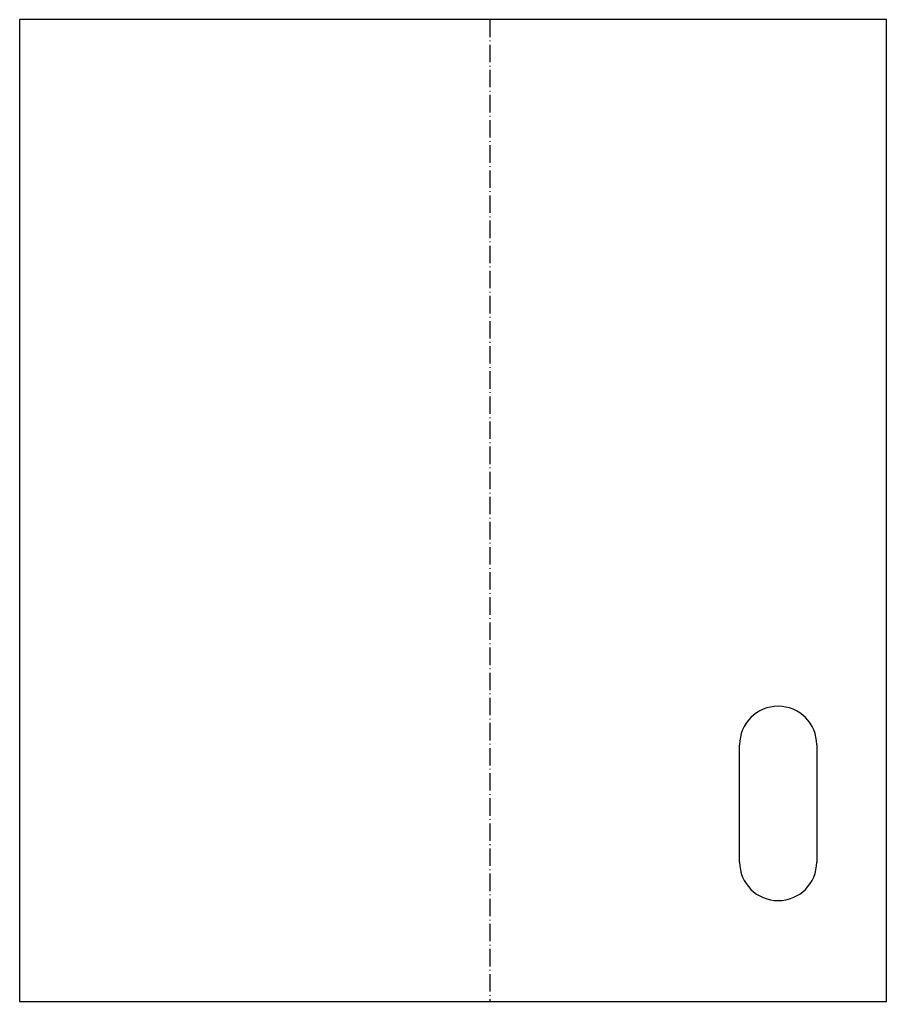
# Model space of a CAD drawing. Header units: millimetres. Extents: x 0 to 126, y 0 to 143.
import ezdxf

# ---------------------------------------------------------------- set-up
doc = ezdxf.new("R2010")
doc.units = ezdxf.units.MM
doc.linetypes.add('DASHDOT', pattern=[3.556, 2.54, -0.508, 0, -0.508])
doc.layers.add('BEND', color=7, linetype='Continuous')
doc.layers.add('CUT', color=7, linetype='Continuous')

msp = doc.modelspace()

# ---------------------------------------------------------------- linework, layer by layer
at = {"layer": 'BEND', "color": 1, "linetype": 'DASHDOT'}
msp.add_line((68.46, 142.9), (68.46, 0), dxfattribs=at)
at = {"layer": 'CUT'}
for p, q in [((0, 142.9), (0, 0)), ((126.17, 142.9), (0, 142.9)), ((126.17, 0), (126.17, 142.9)), ((104.8, 20.28), (104.8, 37.34)), ((116.04, 37.34), (116.04, 20.28)), ((0, 0), (126.17, 0))]:
    msp.add_line(p, q, dxfattribs=at)
for centre, start, end in [((110.42, 37.34), 0, 180), ((110.42, 20.28), 180, 0)]:
    msp.add_arc(centre, 5.62, start, end, dxfattribs=at)

doc.saveas('drawing.dxf')
